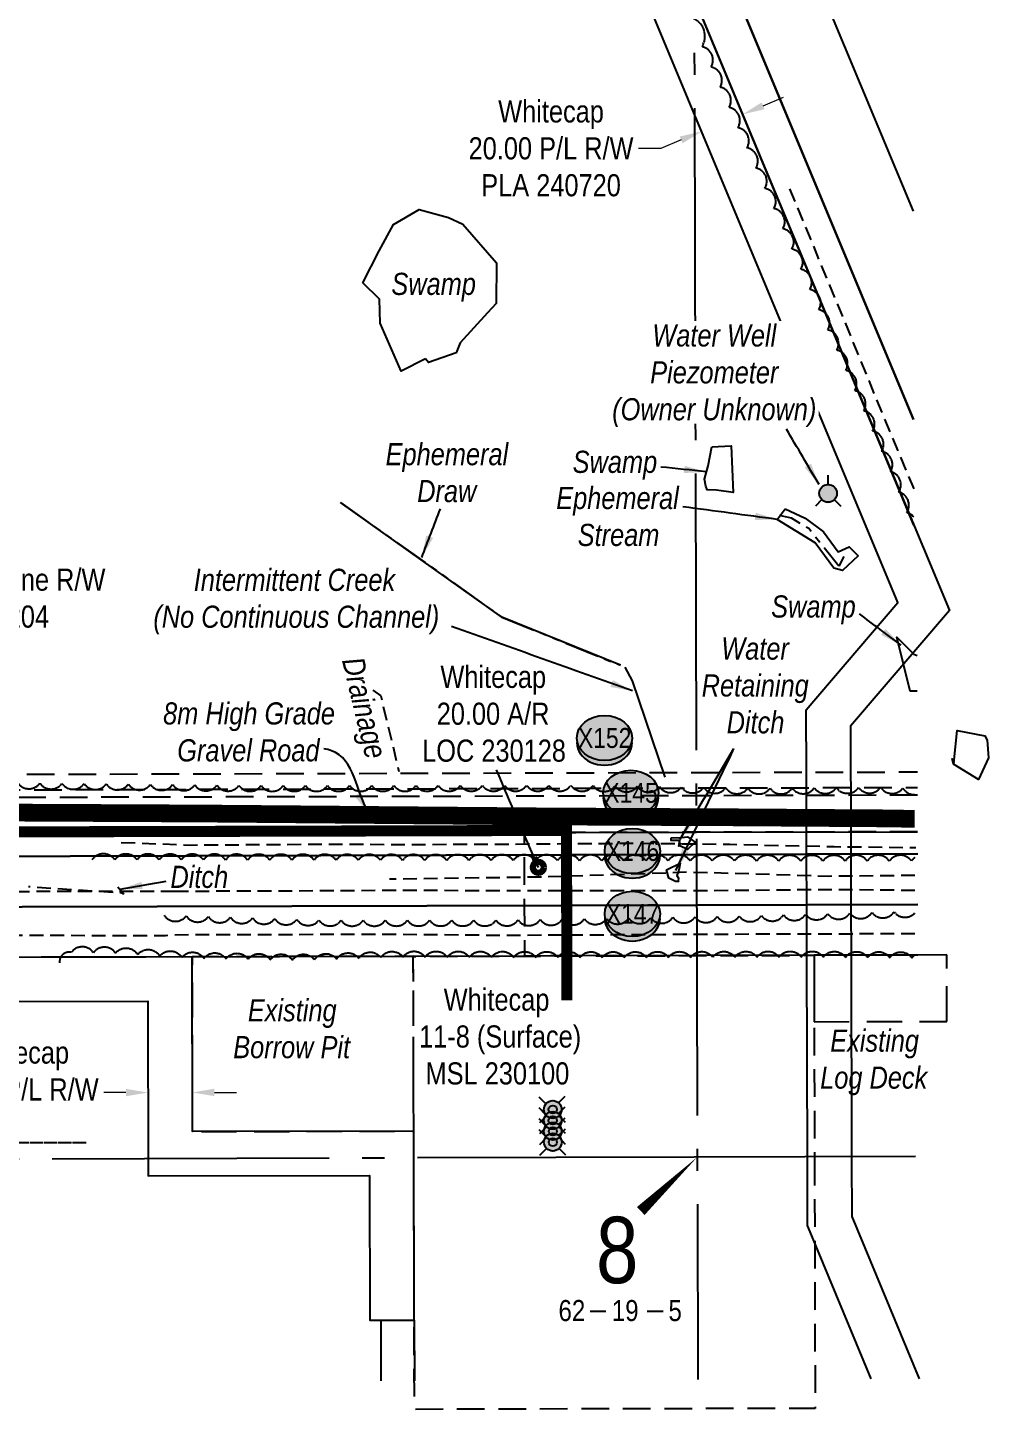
# Model space of a CAD drawing. Extents: x 507881 to 521259, y 6022177 to 6031356.
# Drawn here: x 511795 to 512229, y 6022210 to 6022834 of the extents above; entities that cross this region are included whole.
import ezdxf
from ezdxf.enums import TextEntityAlignment as Align

# ---------------------------------------------------------------- set-up
doc = ezdxf.new("R2010")
doc.units = 0
doc.header["$LTSCALE"] = 5
doc.header["$PDMODE"] = 3
doc.header["$PDSIZE"] = 30
for name, pattern in [('0', [1, 1, 0]), ('foc-ACCESSROAD', [3.75, 2.5, -1.25]), ('foc-EZE', [3.75, 2.5, -1.25]), ('foc-FLOWLINE', [3.75, 2.5, -1.25]), ('foc-QUARTERLINE', [33, 25, -3, 2, -3]), ('foc-TIELINE', [1.875, 1.25, -0.625]), ('foc-TOPO-ephemeral', [6.25, 3.125, -0.625, 0.625, -0.625, 0.625, -0.625]), ('HIDDEN2', [4.7625, 3.175, -1.5875]), ('UG_PIPE', [1.875, 1.25, -0.625])]:
    doc.linetypes.add(name, pattern=pattern)
doc.layers.get('Defpoints').update_dxf_attribs({"color": 9})
for name, color, linetype in [('10', 1, 'Continuous'), ('9', 3, 'Continuous'), ('AS-PIPE-UG', 44, 'UG_PIPE'), ('AS-ROADS', 254, 'Continuous'), ('C-AR', 13, 'foc-ACCESSROAD'), ('C-RW', 13, 'Continuous'), ('C-WS', 13, 'foc-ACCESSROAD'), ('C-WS-S', 13, 'Continuous'), ('F-AR', 190, 'foc-ACCESSROAD'), ('F-EZE', 190, 'foc-FLOWLINE'), ('F-RW', 190, 'Continuous'), ('L-MON', 1, 'Continuous'), ('L-QSEC', 8, 'foc-QUARTERLINE'), ('L-SECLBL', 7, 'Continuous'), ('L-SECQ', 8, 'foc-QUARTERLINE'), ('P-BUFFER OUTLINE 30m', 40, 'foc-EZE'), ('P-CROSSINGS', 250, 'Continuous'), ('T-BUSH', 110, '0'), ('T-CREEK', 160, 'Continuous'), ('T-DRAW', 143, 'foc-TOPO-ephemeral'), ('T-EXISTING TFA', 220, 'HIDDEN2'), ('T-EXISTING TFA-T', 220, 'Continuous'), ('T-WATER-T', 170, 'Continuous'), ('WATERCOURSE', 146, 'foc-TIELINE'), ('WATERCOURSE-BANKS', 144, 'Continuous'), ('WETLAND', 143, 'Continuous'), ('WETLAND-T', 146, 'Continuous')]:
    doc.layers.add(name, color=color, linetype=linetype)
for name, color, linetype, lineweight in [('AS-GENERAL', 48, 'Continuous', 18), ('C-AR-T', 13, 'Continuous', 9), ('C-RW-T', 13, 'Continuous', 9), ('C-WS-T', 13, 'Continuous', 9), ('F-EZE-T', 190, 'Continuous', 9)]:
    doc.layers.add(name, color=color, linetype=linetype, lineweight=lineweight)
doc.styles.add('80CG', font='ARIALN.TTF', dxfattribs={"height": 10})
doc.styles.add('80L', font='ARIALN.TTF', dxfattribs={"height": 10})
doc.styles.add('Crossing', font='ARIALN.TTF', dxfattribs={"height": 10})
doc.styles.add('foc-LtypeFont', font='ARIALN.TTF', dxfattribs={"height": 7.35})
doc.styles.add('SIMPLEX', font='ARIALN.TTF')
doc.linetypes.add('foc-TOPO-flowdirection-NOLINE', pattern='A,0,[">",foc-LtypeFont,S=0.3,R=0,X=0,Y=-0.945],-20,[">",foc-LtypeFont,S=0.3,R=0,X=0,Y=-0.945],0', length=20)
doc.dimstyles.new('Compass 5 000', dxfattribs={"dimscale": 5, "dimtxt": 9, "dimasz": 2, "dimexe": 0.2, "dimexo": 0.0625, "dimgap": 0.5, "dimtad": 0, "dimtih": 1, "dimtoh": 1, "dimzin": 0, "dimdsep": 46, "dimtxsty": '80CG', "dimcen": 0.1, "dimse1": 1, "dimse2": 1, "dimclrd": 256, "dimclrt": 256, "dimaunit": 1, "dimadec": 4, "dimazin": 0, "dimtfac": 0.06, "dimtofl": 0, "dimtmove": 0, "dimatfit": 1, "dimfxl": 0.2, "dimtolj": 1, "dimtzin": 0, "dimlwd": -1, "dimarcsym": 0})

# ---------------------------------------------------------------- blocks, each defined once
blk = doc.blocks.new('L-SECLBL')
at = {"layer": '9', "color": 7}
for p, q in [((-5.08, -27.83), (-12.29, -27.83)), ((20.7, -27.83), (13.5, -27.83))]:
    blk.add_line(p, q, dxfattribs=at)
at = {"layer": '10', "color": 2, "style": 'SIMPLEX'}
blk.add_attdef('SEC', text='', height=30, dxfattribs=at).set_placement((0, 0), align=Align.MIDDLE)
at = {"layer": '10', "color": 5, "style": '80L'}
blk.add_attdef('TWP', text='', height=9.5, dxfattribs=at).set_placement((-14.43, -27.37), align=Align.MIDDLE_RIGHT)
blk.add_attdef('RGE', text='', height=9.5, dxfattribs=at).set_placement((3.62, -27.37), align=Align.MIDDLE_CENTER)
blk.add_attdef('MER', text='', height=9.5, dxfattribs=at).set_placement((23.17, -27.37), align=Align.MIDDLE_LEFT)
blk = doc.blocks.new('WAT')
h = blk.add_hatch(color=255)
h.dxf.hatch_style = 1
edge = h.paths.add_edge_path()
edge.add_arc((0, 0), 0.9, 0, 360)
at = {"color": 170}
for p, q in [((0, 0.82), (0, 1.63)), ((-0.58, -0.58), (-1.15, -1.15)), ((0.58, -0.58), (1.15, -1.15))]:
    blk.add_line(p, q, dxfattribs=at)
blk.add_circle((0, 0), 0.8, dxfattribs=at)
blk = doc.blocks.new('WC2')
at = {"layer": 'L-MON'}
h = blk.add_hatch(color=255, dxfattribs=at)
h.dxf.hatch_style = 1
edge = h.paths.add_edge_path()
edge.add_arc((0, 0), 0.9, 0, 360)
at = {"layer": 'L-MON', "color": 13, "flags": 128}
for points in [[(-0.62, 0.5), (-1.23, 1.12)], [(0.52, 0.61), (1.13, 1.21)], [(-1.18, -1.18), (-0.56, -0.57)], [(1.16, -1.18), (0.56, -0.57)]]:
    blk.add_lwpolyline(points, dxfattribs=at)
at = {"layer": 'L-MON', "color": 13}
for radius in [0.8, 0.373]:
    blk.add_circle((0, 0), radius, dxfattribs=at)
blk = doc.blocks.new('*D1395')
at = {"layer": 'C-RW-T', "transparency": 16777216}
for p, q in [((511839.08, 6022353.42), (511829.08, 6022353.4)), ((511879.07, 6022353.49), (511889.07, 6022353.51))]:
    blk.add_line(p, q, dxfattribs=at)
for points in [[(511839.08, 6022355.08), (511839.08, 6022351.75), (511849.08, 6022353.44)], [(511879.07, 6022355.16), (511879.07, 6022351.82), (511869.07, 6022353.47)]]:
    blk.add_solid(points, dxfattribs=at)
at = {"layer": 'Defpoints', "color": 0, "transparency": 16777216}
for p in [(511849.06, 6022364.74), (511869.05, 6022364.78), (511849.08, 6022353.44)]:
    blk.add_point(p, dxfattribs=at)
at = {"layer": 'C-RW-T', "transparency": 16777216, "insert": (511789.54, 6022353.4), "char_height": 10, "attachment_point": 5, "style": '80CG'}
blk.add_mtext('\\A1;Whitecap\\P20.00 P/L R/W\\PPLA ______', dxfattribs=at)
blk = doc.blocks.new('*D1476')
at = {"layer": 'Defpoints', "color": 0, "transparency": 16777216}
for p in [(511647.48, 6022573.07), (511637.75, 6022569.11), (511651.25, 6022563.79)]:
    blk.add_point(p, dxfattribs=at)
at = {"layer": 'F-EZE-T', "transparency": 16777216}
for p, q in [((511660.51, 6022567.56), (511703.39, 6022584.99)), ((511703.39, 6022584.99), (511713.39, 6022584.99)), ((511632.26, 6022556.07), (511623, 6022552.3))]:
    blk.add_line(p, q, dxfattribs=at)
for points in [[(511659.89, 6022569.1), (511661.14, 6022566.02), (511651.25, 6022563.79)], [(511631.63, 6022557.61), (511632.89, 6022554.53), (511641.52, 6022559.84)]]:
    blk.add_solid(points, dxfattribs=at)
at = {"layer": 'F-EZE-T', "transparency": 16777216, "insert": (511772.53, 6022584.99), "char_height": 10, "attachment_point": 5, "style": '80CG'}
blk.add_mtext('\\A1;ATCO\\P10.50 Power Line R/W^JEZE 190204', dxfattribs=at)
blk = doc.blocks.new('xing2')
h = blk.add_hatch(color=50)
h.dxf.hatch_style = 1
edge = h.paths.add_edge_path()
edge.add_ellipse((0, 0), major_axis=(-12.5, 0), ratio=0.816297, start_angle=0, end_angle=360)
h = blk.add_hatch(color=250)
h.dxf.hatch_style = 1
edge = h.paths.add_edge_path()
edge.add_ellipse((0, -2.05), major_axis=(-12.5, 0), ratio=0.816297, start_angle=0, end_angle=180)
edge.add_line((12.5, -2.05), (12.5, 0))
edge.add_ellipse((0, 0), major_axis=(-12.5, 0), ratio=0.816297, start_angle=0, end_angle=180, ccw=False)
edge.add_line((-12.5, 0), (-12.5, -2.05))
at = {"color": 250}
blk.add_ellipse((0, 0), major_axis=(-12.5, 0), ratio=0.816297, dxfattribs=at)
blk.add_ellipse((0, -2.05), major_axis=(-12.5, 0), ratio=0.816297, start_param=0, end_param=3.141593, dxfattribs=at)
at = {"color": 250, "style": 'Crossing'}
blk.add_attdef('CROSSING', text='', height=9, dxfattribs=at).set_placement((0.09, 0.02), align=Align.MIDDLE_CENTER)
at = {"color": 250, "style": 'Crossing', "flags": 1}
for tag, p in [('OWNER', (0.09, -12.49)), ('DESCRIPTION', (0.09, -25.77)), ('LOCATION', (0.09, -39.3)), ('DWG_REF', (0.09, -52.84))]:
    blk.add_attdef(tag, text='', height=9, dxfattribs=at).set_placement(p, align=Align.MIDDLE_CENTER)
blk = doc.blocks.new('*D1613')
at = {"layer": 'C-RW-T', "transparency": 16777216}
for p, q in [((512126.9, 6022799.04), (512136.13, 6022802.88)), ((512080.67, 6022779.78), (512070.67, 6022779.78)), ((512089.9, 6022783.63), (512080.67, 6022779.78))]:
    blk.add_line(p, q, dxfattribs=at)
for points in [[(512126.26, 6022800.58), (512127.54, 6022797.5), (512117.67, 6022795.19)], [(512089.26, 6022785.16), (512090.54, 6022782.09), (512099.13, 6022787.47)]]:
    blk.add_solid(points, dxfattribs=at)
at = {"layer": 'Defpoints', "color": 0, "transparency": 16777216}
for p in [(512080.75, 6022883.79), (512062.22, 6022876.07), (512099.13, 6022787.47)]:
    blk.add_point(p, dxfattribs=at)
at = {"layer": 'C-RW-T', "transparency": 16777216, "insert": (512031.13, 6022779.78), "char_height": 10, "attachment_point": 5, "style": '80CG'}
blk.add_mtext('\\A1;Whitecap\\P20.00 P/L R/W\\PPLA 240720', dxfattribs=at)

msp = doc.modelspace()

# ---------------------------------------------------------------- linework, layer by layer
at = {"layer": 'AS-PIPE-UG', "flags": 128}
for points in [[(512138.819, 6022761.599), (512160.554, 6022709.262), (512181.07, 6022659.219), (512194.989, 6022626.15)], [(511837.01, 6022466.402), (511868.091, 6022465.22), (511927.615, 6022465.613), (511971.621, 6022465.483), (512020.466, 6022465.7), (512068.887, 6022466.042), (512111.872, 6022465.578), (512159.024, 6022464.504), (512195.861, 6022464.094)], [(512195.449, 6022451.468), (512156.425, 6022451.07), (512093.616, 6022452.931), (512026.066, 6022450.714), (511958.154, 6022449.76)], [(511861.175, 6022444.267), (511004.367, 6022442.794)], [(512195.467, 6022444.686), (512157.21, 6022445.05), (512096.769, 6022444.489), (512027.712, 6022444.483), (511960.185, 6022444.687), (511899.259, 6022444.347), (511861.175, 6022444.267)], [(512195.519, 6022425.119), (512108.81, 6022424.866), (512008.502, 6022424.342), (511958.573, 6022424.85), (511858.65, 6022424.562), (511856.978, 6022424.21), (511799.508, 6022424.311), (511758.696, 6022424.549), (511655.786, 6022423.996), (511610.516, 6022423.522), (511537.417, 6022423.379), (511473.445, 6022423.525), (511411.474, 6022423.508), (511336.759, 6022423.34), (511248.778, 6022423.174), (511191.841, 6022422.95), (511114.082, 6022422.276), (511039.658, 6022422.322), (510989.53, 6022422.255), (510901.805, 6022422.298), (510844.011, 6022422.251), (510787.561, 6022422.157), (510787.561, 6022422.135), (510731.216, 6022421.98), (510676.908, 6022421.781), (510623.238, 6022421.653), (510564.372, 6022421.604), (510515.99, 6022421.619), (510473.299, 6022421.399), (510428.312, 6022421.425), (510378.335, 6022421.234), (510347.682, 6022421.364), (510294.54, 6022420.999), (510249.803, 6022421.075), (510196.692, 6022420.967), (509550.337, 6022419.261)]]:
    msp.add_lwpolyline(points, dxfattribs=at)
at = {"layer": 'AS-ROADS', "const_width": 7.996, "flags": 128}
msp.add_lwpolyline([(511656.517, 6022498.649), (511664.787, 6022490.608), (511670.581, 6022486.693), (511684.742, 6022481.912), (511700.726, 6022480.446), (511790.774, 6022479.853), (511872.806, 6022479.453), (512031.76, 6022478.105), (512111.665, 6022477.745), (512181.239, 6022477.261), (512195.382, 6022477.034)], dxfattribs=at)
at = {"layer": 'C-AR', "flags": 128}
msp.add_lwpolyline([(512039.187, 6022437.97), (512039.239, 6022415.125), (512019.25, 6022415.074), (512019.198, 6022437.916), (512019.147, 6022460.763), (512019.124, 6022470.757), (512039.113, 6022470.81), (512039.136, 6022460.817), (512039.187, 6022437.97)], close=True, dxfattribs=at)
at = {"layer": 'C-RW', "flags": 128}
for points in [[(510319.487, 6022391.25), (511849.003, 6022394.705), (511849.148, 6022315.797), (511949.16, 6022315.98), (511949.324, 6022250.616), (511969.313, 6022250.666), (511969.099, 6022336.006), (511869.101, 6022335.823), (511868.956, 6022414.677), (510299.436, 6022411.194)], [(511954.39, 6022223.26), (511954.321, 6022250.628), (511969.313, 6022250.666), (511969.381, 6022223.307)]]:
    msp.add_lwpolyline(points, dxfattribs=at)
at = {"layer": 'F-AR', "flags": 128}
msp.add_lwpolyline([(512196.721, 6022471.231), (512096.775, 6022470.967), (511660.317, 6022469.807), (511536.185, 6022775.048), (511477.283, 6022774.863), (511473.376, 6022774.849), (511367.212, 6022817.735), (511366.05, 6022817.921), (511347.88, 6022825.211), (511367.178, 6022825.436), (511400.725, 6022825.56), (511419.248, 6022818.128), (511477.209, 6022794.866), (511544.877, 6022795.081), (511549.628, 6022795.095), (511673.762, 6022489.856), (512096.722, 6022490.972), (512196.668, 6022491.235)], dxfattribs=at)
at = {"layer": 'F-EZE', "flags": 128}
msp.add_lwpolyline([(512196.677, 6022487.735), (512096.731, 6022487.472), (511671.41, 6022486.349), (511547.775, 6022790.361), (511544.877, 6022795.081), (511535.837, 6022809.798), (511510.382, 6022818.467), (511477.122, 6022818.342), (511419.248, 6022818.128), (511367.212, 6022817.735), (511366.05, 6022817.921), (511303.847, 6022817.199), (511273.689, 6022816.848), (511073.699, 6022814.526), (511073.075, 6022822.017), (511072.826, 6022825.017), (511273.663, 6022827.349), (511303.821, 6022827.7), (511367.155, 6022828.436), (511512.101, 6022828.973), (511542.804, 6022818.517), (511557.175, 6022795.119), (511678.467, 6022496.868), (512096.703, 6022497.972), (512196.65, 6022498.235)], dxfattribs=at)
at = {"layer": 'F-RW'}
for points in [[(512194.906, 6022657.42), (512092.743, 6022902.459), (512016.653, 6023084.96), (512014.648, 6023089.768), (511999.094, 6023127.071), (511993.407, 6023140.718), (511976.541, 6023133.693), (511960.357, 6023126.946), (511943.32, 6023119.853), (511940.391, 6023126.882), (511927.854, 6023156.985), (511915.698, 6023186.174), (511897.758, 6023227.352)], [(512195.032, 6022609.646), (512092.869, 6022854.681), (511979.328, 6023127.007), (511976.54, 6023133.692), (511966.776, 6023157.11), (511962.701, 6023166.882), (511937.438, 6023227.478), (511937.437, 6023227.48)], [(511937.439, 6023227.478), (511948.893, 6023200.004), (511962.702, 6023166.884), (511979.572, 6023173.912), (512012.794, 6023187.751), (512025.485, 6023157.3), (512032.31, 6023140.927), (512038.034, 6023127.198), (512039.223, 6023124.348), (512046.501, 6023106.889), (512092.495, 6022996.575), (512194.658, 6022751.537)], [(511957.217, 6023227.543), (511957.218, 6023227.541), (511979.571, 6023173.911), (511986.547, 6023157.174), (511993.406, 6023140.718), (511999.094, 6023127.071), (512014.647, 6023089.767), (512016.652, 6023084.959), (512092.743, 6022902.459), (512194.906, 6022657.42)], [(511274.57, 6022458.805), (511304.728, 6022458.885), (512096.801, 6022460.974), (512196.747, 6022461.236)], [(512196.807, 6022438.39), (512096.861, 6022438.127), (511304.784, 6022436.038), (511274.626, 6022435.958), (511024.171, 6022435.297), (511011.308, 6022435.264), (510788.947, 6022434.878), (510768.656, 6022434.841), (510758.662, 6022434.824), (510472.494, 6022434.338), (510236.005, 6022433.931), (510221.006, 6022433.906), (509962.954, 6022433.426), (509932.468, 6022433.371), (509680.413, 6022432.917), (509650.255, 6022432.862), (509550.308, 6022432.708)], [(509550.308, 6022432.708), (509650.255, 6022432.862), (509680.413, 6022432.917), (509932.468, 6022433.371), (509962.954, 6022433.426), (510221.006, 6022433.906), (510236.005, 6022433.931), (510472.494, 6022434.338), (510758.662, 6022434.824), (510768.656, 6022434.841), (510788.947, 6022434.878), (511011.308, 6022435.264), (511024.171, 6022435.297), (511274.626, 6022435.958), (511304.784, 6022436.038), (512096.861, 6022438.127), (512196.807, 6022438.39)], [(512196.868, 6022415.543), (512149.904, 6022415.417), (512096.922, 6022415.282), (512039.239, 6022415.125), (512019.25, 6022415.072), (511968.902, 6022414.94), (511304.841, 6022413.193), (511274.682, 6022413.113)]]:
    msp.add_lwpolyline(points, dxfattribs=at)
at = {"layer": 'L-QSEC', "flags": 128}
msp.add_lwpolyline([(512095.043, 6023128.031), (512097.426, 6022223.904)], dxfattribs=at)
at = {"layer": 'L-SECLBL', "flags": 128}
msp.add_lwpolyline([(512097.162, 6022324.284, 0, 4.997, 0), (512071.654, 6022299.937, 0, 0, 0)], format="xyseb", dxfattribs=at)
at = {"layer": 'L-SECQ'}
for p, q in [((512095.838, 6022324.28), (511294.134, 6022321.738)), ((512195.784, 6022324.597), (512095.838, 6022324.28))]:
    msp.add_line(p, q, dxfattribs=at)
at = {"layer": 'P-BUFFER OUTLINE 30m', "linetype": 'Continuous', "const_width": 4.997, "flags": 128}
msp.add_lwpolyline([(510153.832, 6022868.908), (510172.722, 6022854.825), (510207.667, 6022845.856), (510681.547, 6022847.485), (511307.673, 6022854.004), (511308.001, 6022825.743), (511367.17, 6022826.435), (511477.295, 6022826.844), (511521.742, 6022808.036), (511537.101, 6022775.449), (511660.989, 6022470.809), (512038.111, 6022471.807), (512038.285, 6022395.133)], dxfattribs=at)
at = {"layer": 'T-BUSH', "flags": 128}
for points in [[(512195.022, 6022613.298, 0.1587775), (512191.799, 6022615.271, 0.5205671), (512188.126, 6022624.566, 0.5205671), (512184.452, 6022633.861, 0.5205671), (512180.455, 6022643.021, 0.5205671), (512176.4, 6022652.155, 0.5205671), (512172.344, 6022661.29, 0.5205671), (512168.288, 6022670.425, 0.5205671), (512164.233, 6022679.56, 0.5205671), (512160.177, 6022688.694, 0.5205671), (512156.122, 6022697.829, 0.5205671), (512152.066, 6022706.964, 0.5205671), (512148.011, 6022716.099, 0.5205671), (512143.955, 6022725.234, 0.5205671), (512139.899, 6022734.368, 0.5205671), (512135.844, 6022743.503, 0.5205671), (512131.788, 6022752.638, 0.5205671), (512127.733, 6022761.773, 0.5205671), (512123.677, 6022770.907, 0.5205671), (512119.622, 6022780.042, 0.5205671), (512115.566, 6022789.177, 0.5205671), (512111.51, 6022798.312, 0.5205671), (512107.455, 6022807.447, 0.5205671), (512103.399, 6022816.581, 0.5205671), (512099.344, 6022825.716, 0.5205671), (512093.35, 6022839.217)], [(511700.302, 6022495.083, 0.5205671), (511710.295, 6022494.884, 0.5205671), (511720.287, 6022494.684, 0.5205671), (511730.28, 6022494.484, 0.5205671), (511740.273, 6022494.284, 0.5205671), (511750.265, 6022494.085, 0.5205671), (511760.258, 6022493.885, 0.5205671), (511770.25, 6022493.685, 0.5205671), (511780.243, 6022493.485, 0.5205671), (511790.236, 6022493.286, 0.5205671), (511800.229, 6022493.147, 0.5205671), (511810.223, 6022493.035, 0.5205671), (511820.217, 6022492.923, 0.5205671), (511830.211, 6022492.812, 0.5205671), (511840.205, 6022492.7, 0.5205671), (511850.199, 6022492.589, 0.5205671), (511860.193, 6022492.477, 0.5205671), (511870.187, 6022492.365, 0.5205671), (511880.181, 6022492.254, 0.5205671), (511890.175, 6022492.142, 0.5205671), (511900.169, 6022492.059, 0.5205671), (511910.163, 6022492.067, 0.5205671), (511920.158, 6022492.075, 0.5205671), (511930.153, 6022492.083, 0.5205671), (511940.147, 6022492.091, 0.5205671), (511950.142, 6022492.099, 0.5205671), (511960.136, 6022492.107, 0.5205671), (511970.131, 6022492.115, 0.5205671), (511980.126, 6022492.123, 0.5205671), (511990.12, 6022492.131, 0.5205671), (512000.115, 6022492.139, 0.5205671), (512010.109, 6022492.148, 0.5205671), (512020.104, 6022492.156, 0.5205671), (512030.099, 6022492.164, 0.5205671), (512040.093, 6022492.172, 0.5205671), (512050.087, 6022492.075, 0.5205671), (512060.08, 6022491.908, 0.5205671), (512070.073, 6022491.742, 0.5205671), (512080.066, 6022491.576, 0.5205671), (512090.06, 6022491.409, 0.5205671), (512100.053, 6022491.243, 0.5205671), (512110.046, 6022491.077, 0.5205671), (512120.039, 6022490.911, 0.5205671), (512130.033, 6022490.856, 0.5205671), (512140.027, 6022490.945, 0.5205671), (512150.021, 6022491.035, 0.5205671), (512160.016, 6022491.124, 0.5205671), (512170.01, 6022491.213, 0.5205671), (512180.004, 6022491.302, 0.5205671), (512189.988, 6022490.877, 0.2667028), (512195.353, 6022488.025, 0.2667028)], [(512195.428, 6022459.523, 0.088166), (512193.918, 6022458.014, 0.5205671), (512183.923, 6022458.001, 0.5205671), (512173.929, 6022457.989, 0.5205671), (512163.934, 6022457.976, 0.5205671), (512153.94, 6022457.964, 0.5205671), (512143.945, 6022457.953, 0.5205671), (512133.95, 6022457.972, 0.5205671), (512123.956, 6022457.991, 0.5205671), (512113.961, 6022458.01, 0.5205671), (512103.967, 6022458.03, 0.5205671), (512093.972, 6022458.049, 0.5205671), (512083.977, 6022458.068, 0.5205671), (512073.983, 6022458.087, 0.5205671), (512063.988, 6022458.106, 0.5205671), (512053.994, 6022458.126, 0.5205671), (512043.999, 6022458.145, 0.5205671), (512034.004, 6022458.164, 0.5205671), (512024.01, 6022458.183, 0.5205671), (512014.015, 6022458.203, 0.5205671), (512004.02, 6022458.222, 0.5205671), (511994.026, 6022458.241, 0.5205671), (511984.031, 6022458.26, 0.5205671), (511974.037, 6022458.279, 0.5205671), (511964.042, 6022458.299, 0.5205671), (511954.047, 6022458.318, 0.5205671), (511944.053, 6022458.337, 0.5205671), (511934.058, 6022458.356, 0.5205671), (511924.064, 6022458.375, 0.5205671), (511914.069, 6022458.395, 0.5205671), (511904.074, 6022458.414, 0.5205671), (511894.08, 6022458.433, 0.5205671), (511884.085, 6022458.452, 0.5205671), (511874.091, 6022458.471, 0.5205671), (511864.096, 6022458.491, 0.5205671), (511854.101, 6022458.51, 0.5205671), (511844.107, 6022458.529, 0.5205671), (511834.112, 6022458.548, 0.5205671), (511823.761, 6022458.568)], [(511856.347, 6022433.518, 0.5205671), (511866.337, 6022433.206, 0.5205671), (511876.326, 6022432.894, 0.5205671), (511886.316, 6022432.582, 0.5205671), (511896.306, 6022432.27, 0.5205671), (511906.296, 6022431.958, 0.5205671), (511916.285, 6022431.646, 0.5205671), (511926.275, 6022431.334, 0.5205671), (511936.268, 6022431.224, 0.5205671), (511946.263, 6022431.233, 0.5205671), (511956.257, 6022431.241, 0.5205671), (511966.252, 6022431.249, 0.5205671), (511976.246, 6022431.257, 0.5205671), (511986.241, 6022431.266, 0.5205671), (511996.236, 6022431.274, 0.5205671), (512006.23, 6022431.282, 0.5205671), (512016.224, 6022431.363, 0.5205671), (512026.217, 6022431.535, 0.5205671), (512036.211, 6022431.706, 0.5205671), (512046.204, 6022431.878, 0.5205671), (512056.197, 6022432.05, 0.5205671), (512066.19, 6022432.222, 0.5205671), (512076.183, 6022432.394, 0.5205671), (512086.176, 6022432.565, 0.5205671), (512096.17, 6022432.737, 0.5205671), (512106.163, 6022432.909, 0.5205671), (512116.156, 6022433.081, 0.5205671), (512126.147, 6022433.344, 0.5205671), (512136.137, 6022433.629, 0.5205671), (512146.128, 6022433.914, 0.5205671), (512156.119, 6022434.199, 0.5205671), (512166.109, 6022434.484, 0.5205671), (512176.1, 6022434.768, 0.5205671), (512186.09, 6022435.053, 0.4716576), (512195.494, 6022434.583, 0.4716576)], [(511834.423, 6022416.417, 0.5205671), (511824.43, 6022416.566, 0.5205671), (511814.436, 6022416.715, 0.5205671), (511809.138, 6022412.05, 0.5205671)], [(511834.423, 6022416.417, -0.5205671), (511844.396, 6022415.75, -0.5205671), (511854.368, 6022415.084, -0.5205671), (511864.34, 6022414.417, -0.5205671), (511874.324, 6022414.003, -0.5205671), (511884.316, 6022413.806, -0.5205671), (511894.309, 6022413.608, -0.5205671), (511904.302, 6022413.411, -0.5205671), (511914.294, 6022413.214, -0.5205671), (511924.285, 6022413.359, -0.5205671), (511934.273, 6022413.707, -0.5205671), (511944.262, 6022414.055, -0.5205671), (511954.25, 6022414.402, -0.5205671), (511964.24, 6022414.647, -0.5205671), (511974.235, 6022414.616, -0.5205671), (511984.23, 6022414.586, -0.5205671), (511994.224, 6022414.555, -0.5205671), (512004.219, 6022414.525, -0.5205671), (512014.213, 6022414.494, -0.5205671), (512024.208, 6022414.463, -0.5205671), (512034.203, 6022414.433, -0.5205671), (512044.197, 6022414.402, -0.5205671), (512054.192, 6022414.372, -0.5205671), (512064.186, 6022414.383, -0.5205671), (512074.181, 6022414.413, -0.5205671), (512084.175, 6022414.443, -0.5205671), (512094.17, 6022414.473, -0.5205671), (512104.165, 6022414.504, -0.5205671), (512114.159, 6022414.534, -0.5205671), (512124.154, 6022414.564, -0.5205671), (512134.148, 6022414.594, -0.5205671), (512144.143, 6022414.624, -0.5205671), (512154.137, 6022414.576, -0.5205671), (512164.132, 6022414.491, -0.5205671), (512174.126, 6022414.405, -0.5205671), (512184.12, 6022414.319, -0.5205671), (512194.114, 6022414.234, -0.0833694), (512195.543, 6022415.662, -0.0833694)]]:
    msp.add_lwpolyline(points, format="xyb", dxfattribs=at)
at = {"layer": 'T-CREEK', "flags": 128}
msp.add_lwpolyline([(512064.385, 6022545.5), (512067.81, 6022539.335), (512082.589, 6022495.874)], dxfattribs=at)
at = {"layer": 'T-DRAW'}
msp.add_lwpolyline([(511935.98, 6022619.844), (512008.851, 6022568.189), (512062.484, 6022546.368)], dxfattribs=at)
at = {"layer": 'T-DRAW', "linetype": 'foc-TOPO-flowdirection-NOLINE', "flags": 128}
msp.add_lwpolyline([(512062.484, 6022546.368), (512008.851, 6022568.189), (511935.98, 6022619.844)], dxfattribs=at)
at = {"layer": 'T-DRAW', "flags": 128}
msp.add_lwpolyline([(512163.425, 6022595.592), (512161.053, 6022591.135), (512147.534, 6022608.107), (512139.811, 6022612.857), (512134.375, 6022613.999)], dxfattribs=at)
at = {"layer": 'T-EXISTING TFA', "flags": 128}
msp.add_lwpolyline([(511969.099, 6022336.006), (511968.902, 6022414.964), (511868.956, 6022414.724), (511869.101, 6022335.823)], close=True, dxfattribs=at)
at = {"layer": 'T-EXISTING TFA'}
msp.add_lwpolyline([(512149.979, 6022385.433), (512209.946, 6022385.583), (512209.871, 6022415.567), (512149.904, 6022415.417)], close=True, dxfattribs=at)
at = {"layer": 'WATERCOURSE', "flags": 128}
for points in [[(511950.608, 6022535.133), (511954.19, 6022532.546), (511962.425, 6022498.486)], [(511835.499, 6022446.327), (511838.207, 6022443.005), (511837.447, 6022443.493), (511795.08, 6022446.341)]]:
    msp.add_lwpolyline(points, dxfattribs=at)
at = {"layer": 'WATERCOURSE-BANKS', "flags": 128}
msp.add_lwpolyline([(512136.951, 6022616.994), (512145.853, 6022612.843), (512154.238, 6022606.603), (512160.887, 6022597.576), (512165.762, 6022599.851), (512169.782, 6022595.861), (512162.826, 6022589.233), (512158.814, 6022590.266), (512150.415, 6022601.723), (512133.302, 6022612.288), (512136.951, 6022616.994)], close=True, dxfattribs=at)
at = {"layer": 'WETLAND'}
for points in [[(511974.483, 6022684.85), (511963.448, 6022679.258), (511953.967, 6022700.931), (511953.614, 6022711.686), (511946.12, 6022719.084), (511953.557, 6022733.568), (511960.026, 6022745.453), (511971.491, 6022752.159), (511984.824, 6022748.671), (511991.223, 6022745.535), (512006.434, 6022728.143), (512006.266, 6022709.783), (512002.485, 6022705.508), (511990.063, 6022691.938), (511988.233, 6022687.483), (511975.787, 6022683.185), (511974.483, 6022684.85)], [(512103.753, 6022645.084), (512112.469, 6022645.455), (512113.396, 6022624.411), (512105.897, 6022625.435), (512101.625, 6022625.597), (512101.011, 6022627.335), (512100.436, 6022630.421), (512102.12, 6022636.47), (512103.753, 6022645.084)], [(512213.071, 6022502.259), (512214.544, 6022516.957), (512227.121, 6022514.536), (512228.102, 6022512.499), (512228.665, 6022504.526), (512224.249, 6022494.871), (512212.856, 6022501.702), (512212.308, 6022504.112), (512213.071, 6022502.259)], [(512085.406, 6022468.488), (512090.112, 6022468.631), (512092.814, 6022468.942), (512096.263, 6022466.559), (512092.698, 6022463.158), (512089.338, 6022464.845), (512089.509, 6022466.02), (512088.815, 6022464.713), (512089.244, 6022467.324), (512085.409, 6022467.314), (512085.406, 6022468.488)], [(512087.359, 6022448.759), (512084.271, 6022450.223), (512083.25, 6022454.086), (512089.512, 6022457.072), (512088.827, 6022453.831), (512087.981, 6022451.384), (512088.704, 6022450.214), (512088.599, 6022449.092), (512088.624, 6022448.703), (512087.359, 6022448.759)]]:
    msp.add_lwpolyline(points, close=True, dxfattribs=at)
msp.add_lwpolyline([(512196.554, 6022534.633), (512193.306, 6022534.697), (512187.314, 6022559.032), (512195.005, 6022551.399), (512196.511, 6022550.765)], dxfattribs=at)

# ---------------------------------------------------------------- block references
at = {"xscale": 4.997313499999916, "yscale": 4.997313499999916, "zscale": 4.997313499999916}
msp.add_blockref('WAT', (512156.26, 6022624.04), dxfattribs=at)
at = {"layer": 'C-WS-S', "xscale": 4.99999999999993, "yscale": 4.99999999999993, "zscale": 4.99999999999993}
for p in [(512031.895, 6022345.779), (512031.908, 6022340.862), (512031.92, 6022335.944), (512031.932, 6022331.027)]:
    msp.add_blockref('WC2', p, dxfattribs=at)
at = {"layer": 'L-SECLBL', "xscale": 0.9994589999999945, "yscale": 0.9994589999999945, "zscale": 0.9994589999999945}
msp.add_blockref('L-SECLBL', (512061.011, 6022282.344), dxfattribs=at).add_auto_attribs({'SEC': '8', 'TWP': '62', 'RGE': '19', 'MER': '5'})
at = {"layer": 'P-CROSSINGS', "color": 2, "xscale": 0.999461, "yscale": 0.999461, "zscale": 0.999461}
for p, values in [((512055.26, 6022513.547), {'CROSSING': 'X152'}), ((512067.16, 6022488.772), {'CROSSING': 'X145'}), ((512067.857, 6022462.504), {'CROSSING': 'X146'}), ((512067.857, 6022434.118), {'CROSSING': 'X147'})]:
    msp.add_blockref('xing2', p, dxfattribs=at).add_auto_attribs(values)

# ---------------------------------------------------------------- texts
at = {"layer": 'AS-GENERAL', "insert": (511843.897, 6022529.649), "char_height": 9.99459, "attachment_point": 1, "style": '80L'}
msp.add_mtext_dynamic_manual_height_columns('\\pi12.006;{\\fArial Narrow|b0|i1|c0|p34;8m High Grade \\P\\pi18.395;Gravel Road}', width=100.51319, gutter_width=49.946, heights=[0], dxfattribs=at)
at = {"layer": 'C-WS', "insert": (511968.615, 6022400.419), "char_height": 10, "attachment_point": 1, "style": '80L'}
msp.add_mtext_dynamic_manual_height_columns('\\pi14.02;Whitecap\\P\\pi-0.2706; 11-8 (Surface)\\P\\pi5.8106;MSL 230100', width=75.16821, gutter_width=50, heights=[0], dxfattribs=at)
at = {"layer": 'C-WS-T', "insert": (511964.529, 6022546.168), "char_height": 9.99459, "attachment_point": 1, "style": '80L'}
msp.add_mtext_dynamic_manual_height_columns('\\pi16.635;Whitecap\\P\\pi14.964;20.00 A/R\\P\\pi8.3889;LOC 230128', width=80.37228, gutter_width=49.946, heights=[0], dxfattribs=at)
at = {"layer": 'T-EXISTING TFA-T', "insert": (511887.289, 6022395.606), "char_height": 9.99459, "attachment_point": 1, "style": '80L'}
msp.add_mtext_dynamic_manual_height_columns('\\pi6.9009;{\\fArial Narrow|b0|i1|c0|p34;Existing \\P\\pi0.28444;Borrow Pit}', width=53.31659, gutter_width=49.946, heights=[0], dxfattribs=at)
at = {"layer": 'T-WATER-T', "char_height": 9.99459, "attachment_point": 1, "style": '80L'}
for s, width, insert in [('\\pi3.7486;{\\fArial Narrow|b0|i1|c0|p34;Ephemeral \\P\\pi13.447;Stream}', 62.79475, (512029.719, 6022626.928)), ('\\pi18.75;{\\fArial Narrow|b0|i1|c0|p34;Intermittent Creek\\P\\pi0.49936;(No Continuous Channel)}', 128.55586, (511850.982, 6022589.981))]:
    msp.add_mtext_dynamic_manual_height_columns(s, width=width, gutter_width=49.946, heights=[0], dxfattribs=dict(at, insert=insert))
at = {"layer": 'WETLAND-T', "attachment_point": 1, "style": '80L'}
for s, width, gutter_width, insert, char_height in [('\\pi0.44561;{\\fArial Narrow|b0|i1|c0|p34;Swamp}', 38.02629, 49.973, (511958.558, 6022723.641), 10), ('\\pi0.31118;{\\fArial Narrow|b0|i1|c0|p34;Ephemeral \\P\\pi14.578;Draw}', 55.94977, 49.973, (511956.081, 6022646.733), 10), ('\\pi0.44561;{\\fArial Narrow|b0|i1|c0|p34;Swamp}', 38.02629, 49.973, (512040.428, 6022643.271), 10), ('\\pi0.44561;{\\fArial Narrow|b0|i1|c0|p34;Swamp}', 38.02629, 49.973, (512130.107, 6022577.948), 10), ('\\pi9.1719;{\\fArial Narrow|b0|i1|c0|p34;Water \\P\\pi0.32609;Retaining \\P\\pi11.599;Ditch}', 48.44349, 49.946, (512098.851, 6022558.94), 9.99459), ('\\pi16.274;{\\fArial Narrow|b0|i1|c0|p34;Ditch}', 57.79333, 49.946, (511842.935, 6022455.844), 9.99459)]:
    msp.add_mtext_dynamic_manual_height_columns(s, width=width, gutter_width=gutter_width, heights=[0], dxfattribs=dict(at, insert=insert, char_height=char_height))
at = {"layer": 'WETLAND-T', "insert": (511945.141, 6022555.979), "char_height": 10, "attachment_point": 1, "rotation": 283.592363, "style": '80L'}
msp.add_mtext_dynamic_manual_height_columns('\\pi5.1543;{\\fArial Narrow|b0|i1|c0|p34;Drainage}', width=55.94977, gutter_width=49.973, heights=[0], dxfattribs=at)

# ---------------------------------------------------------------- dimensions: what is measured, and where the dimension line sits
at = {"layer": 'C-RW-T'}
dim = msp.add_linear_dim(base=(512099.134, 6022787.471), p1=(512080.754, 6022883.787), p2=(512062.222, 6022876.066), angle=202.618374, text='Whitecap\\P20.00 P/L R/W\\PPLA 240720', dimstyle='Compass 5 000', dxfattribs=at)
dim.commit()
dim.dimension.update_dxf_attribs({"geometry": '*D1613', "text_midpoint": (512031.133, 6022779.779), "dimtype": 161})
at = {"layer": 'C-RW-T', "color": 2}
dim = msp.add_linear_dim(base=(511849.079, 6022353.435), p1=(511869.047, 6022364.781), p2=(511849.058, 6022364.745), angle=180.1053, text='Whitecap\\P20.00 P/L R/W\\PPLA ______', dimstyle='Compass 5 000', dxfattribs=at)
dim.commit()
dim.dimension.update_dxf_attribs({"geometry": '*D1395', "text_midpoint": (511789.539, 6022353.399), "dimtype": 161})
at = {"layer": 'F-EZE-T', "color": 5}
dim = msp.add_linear_dim(base=(511651.25, 6022563.793), p1=(511637.752, 6022569.112), p2=(511647.479, 6022573.068), angle=22.13048, text='ATCO\\P10.50 Power Line R/W^JEZE 190204', dimstyle='Compass 5 000', dxfattribs=at)
dim.commit()
dim.dimension.update_dxf_attribs({"geometry": '*D1476', "text_midpoint": (511772.526, 6022584.995), "dimtype": 161})

# ---------------------------------------------------------------- leaders
at = {"layer": 'AS-GENERAL', "path_type": 1}
msp.add_leader([(511948.854, 6022479.55), (511932.025, 6022507.81), (511928.475, 6022508.73)], dimstyle='Compass 5 000', override={"dimgap": 0.5, "dimtad": 0}, dxfattribs=at)
at = {"layer": 'C-AR-T', "color": 6, "path_type": 1}
msp.add_leader([(512025.415, 6022455.126), (512006.455, 6022499.159)], dimstyle='Compass 5 000', override={"dimasz": 1, "dimgap": 0.5, "dimtad": 0, "dimldrblk": 'DotBlank', "dimlwd": 65535}, dxfattribs=at)
at = {"layer": 'T-WATER-T', "path_type": 1}
for points in [[(512152.216, 6022627.989), (512137.452, 6022653.021)], [(512133.302, 6022612.288), (512090.696, 6022617.937)], [(512067.921, 6022534.797), (511986.231, 6022563.93)]]:
    msp.add_leader(points, dimstyle='Compass 5 000', override={"dimgap": 0.5, "dimtad": 0}, dxfattribs=at)
at = {"layer": 'WETLAND-T', "path_type": 1}
for points in [[(512101.264, 6022633.772), (512080.694, 6022635.93)], [(512189.227, 6022555.483), (512170.454, 6022569.554)], [(512087.515, 6022453.778), (512113.758, 6022508.822)], [(512089.41, 6022467.909), (512113.758, 6022508.822)], [(511836.538, 6022445.236), (511857.261, 6022448.868)]]:
    msp.add_leader(points, dimstyle='Compass 5 000', override={"dimgap": 0.5, "dimtad": 0}, dxfattribs=at)
msp.add_leader([(511972.738, 6022595.103), (511981.119, 6022617.049)], dimstyle='Compass 5 000', dxfattribs=at)

# ---------------------------------------------------------------- next in the draw order: texts
at = {"layer": 'T-EXISTING TFA-T', "insert": (512150.34, 6022381.857), "char_height": 9.99459, "attachment_point": 1, "style": '80L', "bg_fill": 3, "box_fill_scale": 1.15, "bg_fill_color": 256, "bg_fill_true_color": 256, "bg_fill_transparency": 0}
msp.add_mtext_dynamic_manual_height_columns('\\pi6.9009;{\\fArial Narrow|b0|i1|c0|p34;Existing \\P\\pi2.3604;Log Deck}', width=53.31659, gutter_width=49.946, heights=[0], dxfattribs=at)

# ---------------------------------------------------------------- next in the draw order: linework, layer by layer
at = {"layer": 'C-RW'}
for points in [[(512175.797, 6022224.152), (512147.398, 6022292.374), (512146.98, 6022293.377), (512146.904, 6022323.358), (512146.669, 6022414.755), (512146.611, 6022437.611), (512146.552, 6022460.458), (512146.527, 6022470.452), (512146.485, 6022486.956), (512146.476, 6022490.456), (512146.458, 6022497.456), (512146.384, 6022526.228), (512187.78, 6022574.704), (512093.088, 6022801.982), (511975.113, 6023085.143), (511928.051, 6023104.523), (511918.765, 6023126.816), (511906.221, 6023156.935), (511897.278, 6023178.413), (511876.014, 6023227.285)], [(511897.768, 6023227.354), (511915.681, 6023186.219), (511927.846, 6023157.005), (511940.39, 6023126.886), (511943.32, 6023119.853), (511990.396, 6023100.494), (512092.95, 6022854.537), (512211.066, 6022571.195), (512166.392, 6022518.877), (512166.447, 6022497.509), (512166.465, 6022490.509), (512166.474, 6022487.009), (512166.516, 6022470.504), (512166.542, 6022460.51), (512166.6, 6022437.663), (512166.659, 6022414.815), (512166.893, 6022323.419), (512166.959, 6022297.396), (512197.421, 6022224.221)]]:
    msp.add_lwpolyline(points, dxfattribs=at)
at = {"layer": 'C-WS', "flags": 128}
msp.add_lwpolyline([(512150.133, 6022324.013), (512150.416, 6022210.815), (512097.461, 6022210.682), (511969.414, 6022210.362), (511969.131, 6022323.434), (511968.902, 6022414.94), (512019.25, 6022415.072), (512039.239, 6022415.125), (512096.922, 6022415.282), (512149.904, 6022415.417), (512150.133, 6022324.013)], close=True, dxfattribs=at)
at = {"layer": 'F-RW'}
for points in [[(510759.47, 6022219.668), (510759.094, 6022319.594), (510758.748, 6022411.99), (510758.662, 6022434.823), (510758.576, 6022457.675), (510758.538, 6022467.669), (510788.849, 6022467.721), (510796.351, 6022467.734), (511000.11, 6022468.085), (511012.979, 6022468.109), (511266.303, 6022468.777), (511274.545, 6022468.799), (511304.704, 6022468.879), (511660.317, 6022469.807), (512096.774, 6022470.967), (512196.721, 6022471.231)], [(512196.747, 6022461.237), (512096.801, 6022460.974), (511304.729, 6022458.885), (511274.57, 6022458.805), (511016.385, 6022458.124), (511003.518, 6022458.098), (510788.868, 6022457.726), (510768.616, 6022457.692), (510768.656, 6022434.84), (510768.695, 6022412.001), (510769.055, 6022319.625), (510769.445, 6022219.7)]]:
    msp.add_lwpolyline(points, dxfattribs=at)

# ---------------------------------------------------------------- next in the draw order: texts
at = {"color": 170, "insert": (512104.866, 6022677.178), "char_height": 9.99463, "attachment_point": 5, "style": '80L', "bg_fill": 3, "box_fill_scale": 1.15, "bg_fill_color": 256, "bg_fill_true_color": 256, "bg_fill_transparency": 0}
msp.add_mtext_dynamic_manual_height_columns('{\\fArial Narrow|b0|i1|c0|p34;Water Well Piezometer\\P(Owner Unknown)  }', width=91.43679, gutter_width=47.5, heights=[0], dxfattribs=at)

doc.saveas('drawing.dxf')
